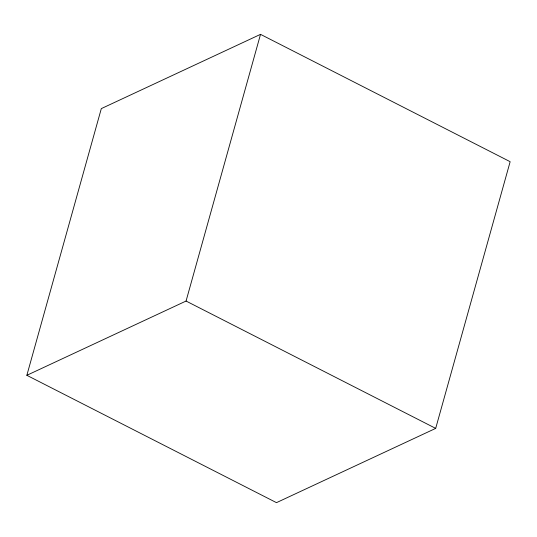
<?xml version="1.0" encoding="UTF-8"?>
<svg xmlns="http://www.w3.org/2000/svg" width="537" height="537" viewBox="0 0 537 537"><rect width="100%" height="100%" fill="white"/><g stroke="black" fill="none" stroke-linecap="round" stroke-linejoin="round"><path stroke-width="0.81" d="M26.85 375.309L101.312 108.615L260.526 34.348L510.15 161.691L435.688 428.385L276.474 502.652L26.85 375.309L186.064 301.042L260.526 34.348M186.064 301.042L435.688 428.385"/></g></svg>
